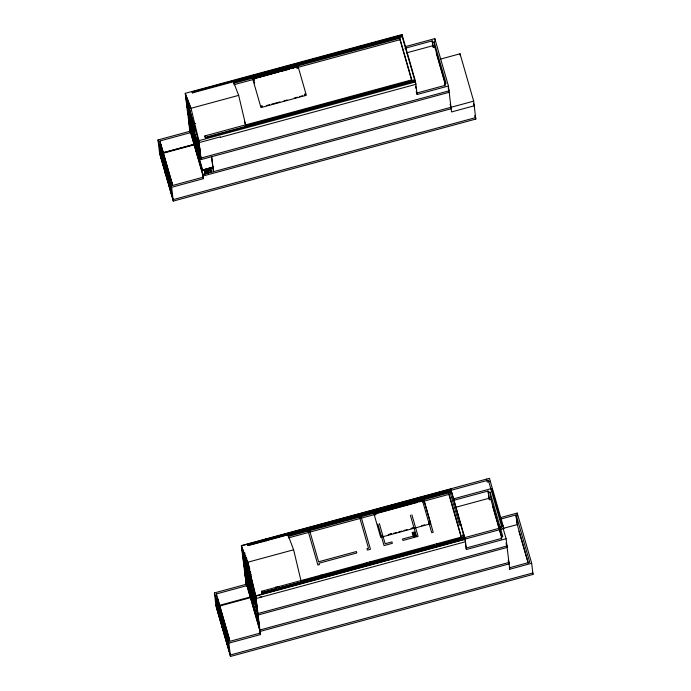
<?xml version="1.0" encoding="UTF-8"?>
<svg xmlns="http://www.w3.org/2000/svg" width="691" height="691" viewBox="0 0 691 691"><rect width="100%" height="100%" fill="white"/><g stroke="black" fill="none" stroke-linecap="round" stroke-linejoin="round"><path stroke-width="1.04" d="M196.417 141.612L196.564 142.381M198.386 158.127L198.533 158.878M203.085 174.495L203.897 174.296M204.26 169.77L204.838 174.046L204.389 169.736M205.659 173.691L205.218 169.399L205.797 173.691M206.203 169.226L206.713 173.484M206.972 169.019L207.542 173.311L207.11 168.993M207.887 168.785L208.432 173.061L208.017 168.751M210.185 172.491L209.753 168.155L210.332 172.525M210.591 168.008L211.23 172.292L210.738 168.008M255.368 613.461L255.523 614.23M414.099 536.657L415.334 532.459L413.063 533.072L414.099 536.657L416.362 536.043L415.334 532.459M160.295 144.048L159.932 140.964L190.18 132.758L185.24 93.328L401.998 34.55L415.421 81.192L414.66 81.391L414.747 82.117L414.246 79.957L245.892 125.607L245.685 124.89L411.776 79.854L399.804 38.238L233.713 83.274L233.411 81.763L238.663 95.367L245.979 126.332M233.506 82.557L401.868 36.908L401.454 35.474L401.54 36.2L192.34 92.922L192.219 91.929L402.179 34.999M192.253 92.188L402.205 35.267M252.699 78.774L298.071 66.474L306.346 95.272L260.965 107.571L252.707 78.878L298.071 66.474M255.281 78.428L279.043 71.985M281.107 71.423L289.374 69.186M291.438 68.625L296.577 66.984L296.983 68.418L297.743 68.21L297.329 66.777L297.415 67.502L399.977 39.689L399.804 38.238M233.886 84.725L254.426 79.18M405.522 46.591L434.812 38.644L448.442 86.004L451.534 111.951L474.225 105.792L473.629 103.736M404.926 48.301L432.203 40.899L433.188 47.178L434.708 46.763L434.129 41.926L432.618 42.332M185.24 93.328L191.01 108.288L238.663 95.367M406.515 52.862L432.782 45.744L432.203 40.899M189.662 120.882L190.198 126.634L191.269 129.796M195.613 123.447L193.722 123.965L195.57 139.452L198.602 138.632M261.518 106.656L262.269 106.449L262.07 105.732L261.31 105.939L261.604 107.381L261.397 106.664M304.627 94.961L305.379 94.762L305.172 94.045L304.42 94.244L304.714 95.686M266.432 105.568L269.533 104.73M271.598 104.168L279.864 101.931M283.992 100.808L287.093 99.97M294.323 98.01L297.424 97.163M299.488 96.61L302.589 95.764M190.198 126.634L191.036 128.992M440.452 59.106L460.042 53.794L473.672 101.145L475.805 119.059L173.268 201.09L159.647 153.73L158.006 139.936L189.766 131.325M196.192 145.689L196.529 148.53L191.312 130.383L191.917 130.219M192.107 130.668L191.502 130.832L190.915 125.9M200.036 151.355L195 134.866L200.001 152.253M414.332 80.683L205.141 137.405L204.959 135.885L245.797 124.812M194.81 139.219L193.601 139.547L192.919 133.829M194.542 139.34L193.938 139.504L193.342 134.676M194.732 139.789L194.128 139.953L193.454 134.184M448.442 86.004L417.131 94.494L415.386 80.925L205.434 137.855L204.959 135.885M199.008 140.066L197.496 140.48L197.082 139.046M449.193 92.292L201.116 159.561L198.861 140.679L415.628 81.909M196.399 142.32L199.457 141.491M194.292 144.298L162.402 152.944L194.318 144.376M162.463 153.428L194.352 144.782M197.237 149.446L197.047 146.544M196.253 147.338L196.857 147.174M197.583 148.841L196.365 149.17L195.501 141.905M444.823 85.891L444.589 83.957L446.101 83.542L434.129 41.926M200.321 152.365L195.303 134.78M198.697 155.415L199.457 156.935M197.946 157.349L200.977 156.529M201.116 157.937L201.867 157.729M199.872 158.369L449.012 90.841L448.131 87.757M165.736 170.763L164.976 170.971L165.857 171.195L165.736 170.763L166.082 173.07L165.33 173.277L163.586 159.923M164.985 172.102L165.745 171.895L164.864 171.67L164.985 172.102L163.301 158.913M165.201 172.845L166.082 173.07M212.888 167.041L202.627 170.029L212.914 167.239M212.966 167.326L202.403 170.392L212.992 167.524L212.56 165.892M170.392 182.985L171.904 182.579L172.197 185.041M173.268 201.09L171.627 187.296L203.396 178.684L202.904 174.564L473.672 101.145M451.154 108.755L203.076 176.015L189.455 128.664M202.662 174.581L202.981 177.242L172.724 185.447L159.932 140.964M216.706 596.903L216.352 593.94L246.402 585.787L241.401 545.873L450.757 489.107L464.991 538.574L262.183 593.293L262.295 594.277L261.682 591.237L461.407 537.08L448.709 492.942L288.302 536.432L287.992 534.886L293.615 549.794L301.302 582.055M420.301 498.937L248.285 545.57L248.164 544.586L450.947 489.599M248.199 544.845L263.772 540.63M265.845 540.06L420.802 498.038M422.279 497.65L450.973 489.859M247.447 545.493L422.391 498.056M423.307 497.805L488.347 480.167L501.968 527.527L322.723 576.13L322.308 574.696M423.402 498.09L450.333 490.791L450.247 490.066L450.765 492.312L450.679 491.586L288.078 535.672M423.713 499.239L420.689 500.059L419.869 497.192M490.273 481.195L487.25 482.016L486.421 479.148M423.946 500.301L373.961 513.862L380.689 537.33L430.683 523.769L423.963 500.405M375.593 513.767L417.217 502.478M419.299 501.916L422.391 500.828L422.728 501.986L423.566 501.761L423.229 500.604M288.475 537.892L374.928 514.45M423.885 501.174L448.882 494.393L448.709 492.942M245.193 553.215L243.681 553.629L244.096 555.063M245.771 555.227L244.26 555.633L244.674 557.076M452.985 498.997L491.647 488.511L502.564 526.438M453.4 500.431L488.079 491.025L489.358 499.723L490.869 499.308L490.005 492.052L488.494 492.458M246.35 557.24L244.839 557.646L245.253 559.079L246.765 558.673M246.929 559.244L245.417 559.658L245.832 561.092L247.343 560.677M241.401 545.873L247.594 562.275L293.615 549.794M247.922 562.69L246.411 563.096L245.996 561.662L247.508 561.256L247.758 562.111M455.291 507.41L488.943 498.289L488.079 491.025M248.501 564.694L246.989 565.108L246.575 563.675L248.086 563.26L248.337 564.124M249.244 567.285L247.732 567.691L248.138 569.125L249.658 568.719L249.486 568.14M249.822 569.289L248.311 569.704L248.717 571.137M245.599 571.276L246.419 574.696M250.401 571.302L248.881 571.707L249.296 573.141L250.807 572.735M381.242 536.406L382.08 536.181L381.907 535.603L381.078 535.827L381.328 537.132L381.164 536.553M428.938 523.726L428.748 522.897L429.577 522.672L428.999 524.21M388.238 534.635L391.365 533.789M411.136 528.425L414.263 527.578M388.351 534.73L391.477 533.884M393.559 533.314L396.677 532.467M398.759 531.906L401.877 531.059M403.959 530.498L407.085 529.652M411.249 528.52L414.367 527.674M421.657 525.696L424.775 524.849M246.264 573.383L244.579 558.337M246.281 574.981L246.359 576.925M251.386 574.739L249.874 575.154L249.46 573.72M247.231 576.7L246.627 576.864L247.214 581.805L249.451 589.57L250.056 589.406M245.987 577.313L246.808 580.734L245.763 575.413M247.896 581.045L246.687 581.373L244.683 570.179L245.841 575.102M247.214 581.805L247.819 581.641M461.044 524.702L459.532 525.117L449.625 490.67M499.368 517.896L517.222 513.059L531.673 563.286L532.994 574.42L230.466 656.45L216.015 606.223L214.426 592.913L245.996 584.353M249.995 586.305L249.391 586.469L249.978 591.401L252.215 599.166L252.82 599.002M499.783 519.33L516.117 514.907L529.747 562.258L509.327 567.795L509.733 569.237L531.673 563.286M250.652 590.615L249.434 590.943L248.76 585.234M252.025 590.529L257.32 607.812L251.999 590.339M249.978 591.401L250.583 591.237M463.937 534.748L462.426 535.162L463.246 538.03M503.074 525.687L500.042 526.507L500.871 529.375M367.75 563.295L301.216 581.33L301 580.57M369.832 562.724L434.285 545.251M436.366 544.689L463.816 537.244L464.257 538.773M251.645 595.115L255.592 594.053M261.457 592.74L276.581 588.637M261.854 592.757L276.391 588.81M279.51 587.972L367.837 564.02M369.918 563.45L434.371 545.976M436.453 545.415L463.903 537.969L463.816 537.244M219.824 605.238L250.686 596.869M502.979 528.46L517.274 524.581L516.117 514.907M230.466 656.45L228.876 643.14L260.447 634.58L255.851 596.1L465.207 539.334L464.957 538.306M218.883 606.24L250.773 597.594M253.269 601.515L252.353 596.083M259.704 597.214L261.682 596.678M501.536 539.023L501.295 536.95L502.806 536.536L490.005 492.052M501.295 536.95L501.701 538.384L466.002 548.067L466.416 549.5L506.097 538.738L503.152 528.485M257 607.7L252.301 590.252M257.605 610.49L254.53 611.328L252.742 596.324M222.554 624.949L221.794 625.156L222.675 625.398L222.554 624.949L222.899 627.273L222.148 627.48L220.541 614.584M222.018 627.031L222.899 627.273M225.974 628.948L224.765 629.276L226.285 641.075M258.952 624.12L253.96 606.758M227.987 635.936L226.778 636.264L228.211 647.769M260.058 629.76L260.818 629.553M259.652 630.002L260.032 633.146L229.982 641.291L216.352 593.94M532.821 572.969L230.293 654.999L217.345 610.274M413.063 533.072L416.362 536.043M192.219 91.929L192.573 92.836M191.07 108.815L185.646 94.762L185.879 96.697M248.164 544.586L248.544 545.579M475.037 115.544L475.633 117.608L173.096 199.639L159.474 152.279M474.916 115.967L475.805 119.059M434.708 46.763L445.514 84.319M436.297 53.155L445.09 83.706M444.589 83.957L445.004 85.39L416.716 93.06L417.131 94.494M450.091 104.211L450.687 106.284M432.367 44.31L433.188 47.178M402.568 37.927L415.913 84.328L220.325 137.362L220.274 136.878L199.094 142.622L185.464 95.263M414.246 79.957L414.66 81.391M399.977 39.689L411.655 80.294M532.407 572.373L532.994 574.42M517.274 524.581L528.235 562.673M518.932 531.18L528.114 563.096M506.08 542.927L506.969 546.002L257.933 613.522L243.482 563.295M506.253 544.378L507.142 547.453L258.106 614.973L243.655 564.746M490.869 499.308L501.882 537.589M508.343 560.41L508.93 562.457L259.894 629.985L245.443 579.758M492.536 505.942L501.165 535.94M508.213 560.833L509.103 563.908L260.066 631.436L245.616 581.209M488.943 498.289L489.358 499.723M448.882 494.393L461.286 537.503M422.892 496.371L433.214 532.251L431.702 532.657L422.201 499.653M436.513 543.731L437.343 546.598M433.49 544.551L434.311 547.419M411.888 514.821L418.081 536.354L402.957 540.448L402.542 539.015L413.132 536.147L412.104 532.562L415.127 531.742L410.376 515.236M253.675 79.387L253.882 80.104L254.634 79.897L254.253 78.705L254.305 79.189M253.761 80.113L254.642 83.179M379.368 523.64L385.146 543.731L391.961 541.891L392.367 543.325L384.049 545.579L377.856 524.054M360.529 514.83L370.436 549.267L367.413 550.088L366.999 548.654L368.51 548.248L359.018 515.236M244.398 121.262L245.27 124.311M369.961 561.774L370.782 564.651M243.284 127.861L243.482 128.586M366.93 562.595L367.759 565.471M197.911 141.914L199.975 149.092M309.093 528.77L318.594 561.783L356.409 551.53L356.824 552.964L319.009 563.217L319.415 564.651L317.903 565.065L307.581 529.185M187.313 110.75L200.943 158.109M320.797 575.111L321.211 576.544L278.102 588.231L277.687 586.797M187.486 112.201L201.116 159.561M192.279 129.502L193.074 132.275M196.9 146.587L188.781 118.403L189.36 123.248M196.607 146.665L188.479 118.489L189.403 126.228L197.488 155.743M191.96 130.711L193.817 137.172M194.577 139.832L195.907 144.445M193.929 138.131L191.45 127.792M196.555 147.252L194.076 136.913M196.805 149.049L197.272 150.655M202.627 170.029L196.659 149.092L195.743 140.912M189.705 126.151L202.403 170.392M189.274 127.213L202.904 174.564M202.981 177.242L203.396 178.684M298.737 583.653L298.953 584.413M171.955 183.063L160.813 144.315L161.046 146.293M160.519 144.454L165.728 162.817M166.082 163.784L169.882 177.267M170.357 178.926L171.29 182.148M158.006 139.936L171.627 187.296M170.444 183.469L159.301 144.73L160.753 156.857M265.577 539.032L266.121 540.941M279.199 586.383L280.028 589.259M262.545 539.852L263.098 541.761M276.037 586.728L276.996 590.079M241.781 547.03L241.375 545.588L489.444 478.327L503.894 528.555L255.825 595.815L255.411 594.381M241.945 547.6L242.36 549.034M242.524 549.613L242.938 551.047M243.102 551.617L243.517 553.05M250.038 575.724L250.453 577.166M241.695 548.291L256.145 598.518L465.492 541.753L450.757 489.107M250.297 587.272L251.17 590.295M252.932 598.656L244.415 569.09L245.34 576.83L253.597 605.532L252.673 597.793M245.823 574.117L252.612 598.492M245.979 575.422L252.638 598.734L253.321 604.452M247.948 582.651L249.9 589.449M250.712 592.247L251.826 596.134M249.753 589.483L247.516 581.718L246.929 576.786M252.517 599.088L250.28 591.323L249.693 586.383M252.509 600.41L247.015 581.304L246.445 576.57M254.262 606.681L259.28 624.232M260.032 633.146L260.447 634.58M217.415 598.907L222.519 616.933M228.652 637.957L222.891 617.953L223.133 619.965M214.426 592.913L228.876 643.14M215.842 604.772L217.285 609.79M261.682 591.237L262.183 593.293M247.594 562.275L255.851 596.1M191.01 108.288L198.861 140.679M517.222 513.059L517.568 515.961M515.935 515.408L516.281 518.31M516.514 520.245L516.859 523.147M460.042 53.794L460.266 55.651M506.097 538.738L509.733 569.237M491.647 488.511L491.897 490.584M434.812 38.644L435.157 41.546M415.68 86.289L415.913 88.344M416.284 91.359L416.518 93.415M412.734 80.363L412.821 81.089M465.207 539.334L466.416 549.5M465.432 543.221L465.889 547.099M462.357 537.641L462.443 538.367M401.998 34.55L402.292 36.968M429.75 523.251L429.837 523.977M305.379 94.762L305.465 95.488M211.705 156.693L213.493 171.696L211.42 156.33M255.73 597.084L257.518 612.088M257.691 613.539L259.479 628.551M198.447 139.245L200.528 156.676M250.773 579.861L252.569 594.865M250.367 578.427L252.155 593.431M250.194 577.857L251.99 592.861M249.788 576.424L251.576 591.427M252.224 596.195L252.638 600.997L252.068 596.238M249.624 575.845L251.412 590.848M251.628 594.234L252.215 599.166M249.045 573.832L250.997 589.414M251.325 593.249L252.353 601.075M198.187 148.254L198.758 153.091L197.548 153.419L196.624 145.68M248.63 572.398L250.418 587.41M248.466 571.828L250.254 586.832M248.052 570.395L249.84 585.398M250.228 588.274L250.462 590.252M247.888 569.816L249.676 584.819M250.082 588.317L250.436 591.28M247.309 567.812L249.261 583.385M246.894 566.378L248.682 581.381M249.183 586.072L249.771 590.909M246.73 565.799L248.518 580.803M248.864 584.629L249.451 589.57M196.244 144.289L197.177 151.424M246.316 564.366L248.104 579.369M246.151 563.787L247.939 578.799M193.255 122.342L195.104 137.829M245.573 561.783L247.525 577.365M192.893 121.366L194.681 136.369M195.346 141.37L195.501 142.683M195.536 142.925L196.218 148.634M247.464 578.678L247.706 580.647M192.849 121.193L194.637 136.196M245.158 560.349L246.946 575.353M247.318 578.712L247.672 581.675M192.487 119.94L194.326 135.116M244.994 559.77L246.782 574.774M192.124 118.697L193.964 133.873M244.415 557.767L246.203 572.77M191.77 117.444L193.61 132.62M191.407 116.2L193.247 131.376M243.837 555.754L245.797 571.336M246.583 578.833L246.808 580.734M191.053 114.948L192.893 130.124M243.431 554.32L245.219 569.324M190.69 113.695L192.53 128.88M193.039 133.277L193.627 138.217M243.258 553.741L245.055 568.753M242.852 552.308L244.64 567.32M245.383 573.547L245.841 577.356M190.336 112.452L192.167 127.628M242.688 551.738L244.476 566.741M189.973 111.199L191.813 126.384M244.873 571.725L245.555 577.434M189.662 110.128L191.45 125.131M242.109 549.725L244.061 565.307M246.031 582.643L246.402 585.787M189.61 109.955L191.398 124.959M189.256 108.703L191.096 123.879M188.945 107.632L190.733 122.635M188.893 107.459L190.681 122.462M188.539 106.207L190.371 121.383M188.177 104.963L190.016 120.139M190.742 125.65L191.312 130.383M190.552 125.08L191.113 129.839M187.814 103.71L189.654 118.887M190.12 123.188L190.275 124.501M190.301 124.743L190.984 130.452M187.46 102.467L189.299 117.643M189.965 122.661L190.828 129.917M187.097 101.214L188.937 116.39M186.743 99.962L188.583 115.147M189.23 120.994L189.904 126.712M186.38 98.718L188.22 113.894M185.939 97.181L187.857 112.65M189.861 130.098L190.18 132.758M228.946 637.707L217.415 597.767L217.665 599.874M229.101 639.002L229.352 641.118M226.942 632.291L227.184 634.321M228.937 650.697L227.443 638.285L215.903 598.173L217.371 610.516M226.976 636.938L228.496 648.737M225.594 627.609L225.836 629.631M226.501 635.297L228.021 647.104M226.311 634.632L227.719 646.059M226.009 633.587L227.529 645.394M225.732 632.619L227.253 644.427M225.534 631.954L226.95 643.381M225.24 630.909L226.76 642.716M225.041 630.244L226.484 641.749M224.575 628.603L225.992 640.03M224.273 627.558L225.793 639.365M223.996 626.59L225.516 638.398M223.806 625.925L225.214 637.352M223.504 624.88L225.024 636.687M223.314 624.215L224.748 635.72M223.029 623.247L224.549 635.046M170.427 183.4L171.886 195.57M222.839 622.574L224.255 634.01M171.739 194.905L171.791 195.389M222.537 621.537L224.057 633.336M169.977 182.122L171.489 193.895M222.26 620.57L223.78 632.369M169.787 181.474L171.221 192.962M222.156 620.198L223.487 631.332M169.52 180.541L171.031 192.323M169.235 179.539L170.746 191.312M221.673 618.238L223.124 630.356M169.045 178.891L170.478 190.379M221.31 617.262L222.727 628.698M168.777 177.958L170.288 189.74M221.016 616.225L222.537 628.024M168.492 176.956L170.003 188.729M220.818 615.551L222.252 627.057M168.302 176.309L169.736 187.797M168.034 175.376L169.545 187.157M220.351 613.919L221.794 626.253L222.554 626.055L221.664 625.813L220.049 612.874M167.749 174.374L169.26 186.147M167.559 173.726L168.993 185.214M219.773 611.906L221.293 623.705M167.291 172.793L168.803 184.575M219.574 611.233L220.99 622.669M167.006 171.791L168.518 183.564M219.28 610.196L220.8 621.995M166.816 171.143L168.25 182.631M219.082 609.522L220.524 621.028M166.548 170.211L168.06 181.983M218.805 608.555L220.325 620.363M166.263 169.209L167.775 180.982M218.615 607.89L220.032 619.317M166.073 168.561L167.507 180.049M218.313 606.845L219.833 618.652M165.805 167.628L167.317 179.401M218.036 605.877L219.557 617.685M165.52 166.617L167.032 178.399M217.846 605.212L219.254 616.64M165.33 165.978L166.764 177.466M217.544 604.167L219.064 615.966M217.354 603.493L218.788 614.999M164.052 157.012L164.294 159.034M164.864 164.069L166.315 176.188M217.069 602.526L218.589 614.334M164.596 163.439L165.926 174.573M216.879 601.861L218.296 613.288M164.328 162.506L165.849 174.279M216.577 600.816L218.097 612.623M164.043 161.495L165.555 173.277M216.387 600.151L217.82 611.656M163.853 160.856L165.33 173.277M163.111 158.265L164.544 169.761M162.843 157.341L164.354 169.114M162.558 156.33L164.069 168.112M162.368 155.682L163.802 167.179M162.1 154.749L163.612 166.531M161.815 153.748L163.326 165.529M161.625 153.1L163.059 164.596M161.357 152.167L162.869 163.948M161.072 151.165L162.584 162.946M160.882 150.517L162.316 162.014M160.614 149.584L162.126 161.366M160.329 148.582L161.841 160.364M160.139 147.934L161.573 159.431M159.871 147.002L161.383 158.783M159.768 146.647L161.098 157.781M160.839 157.012L160.891 157.496M165.399 169.589L164.769 170.228L165.399 169.589M375.731 514.104L374.893 514.337L375.058 514.916L375.895 514.691L375.731 514.104M248.665 565.273L247.153 565.679L247.568 567.121L249.08 566.706L248.665 565.273M222.2 623.731L221.569 624.379L222.2 623.731M247.654 562.802L241.841 547.393L255.644 596.514L247.654 562.802"/></g></svg>
